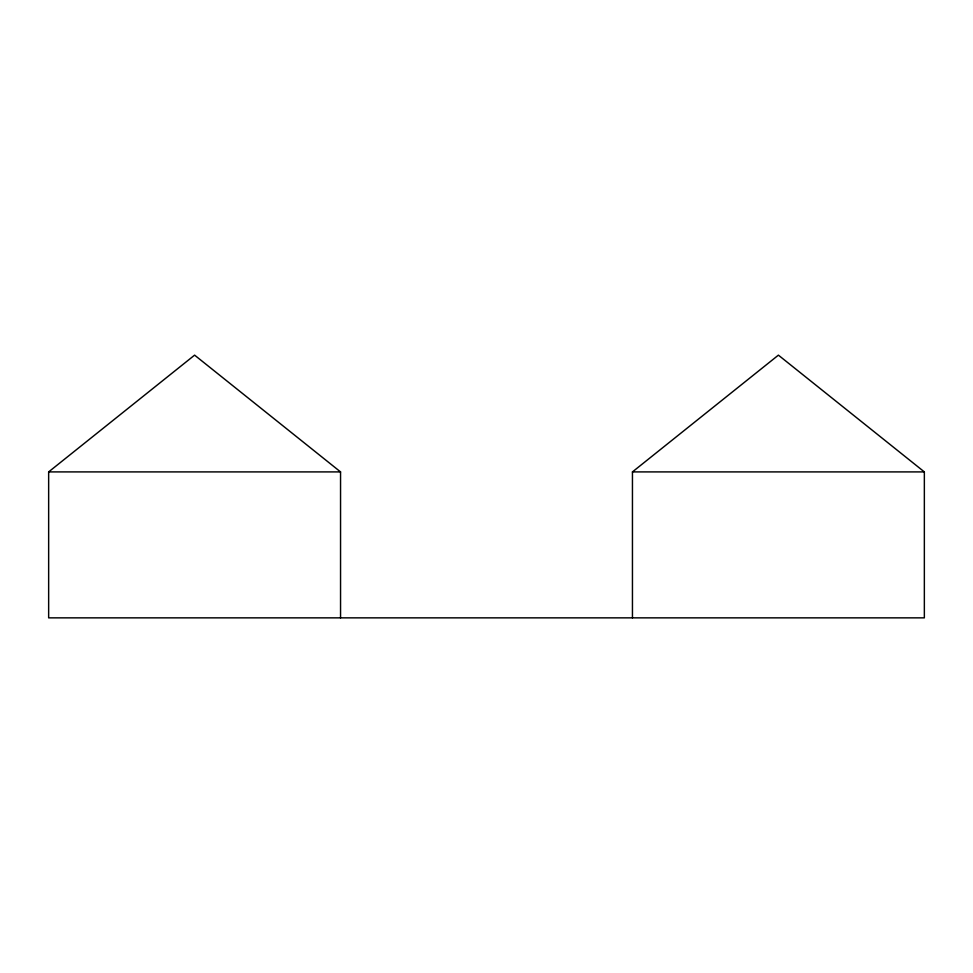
<?xml version="1.0" encoding="UTF-8"?>
<svg xmlns="http://www.w3.org/2000/svg" width="973" height="973" viewBox="0 0 973 973"><rect width="100%" height="100%" fill="white"/><g stroke="black" fill="none" stroke-linecap="round" stroke-linejoin="round"><path stroke-width="1.46" d="M632.45 617.855L632.45 471.905L778.4 355.145L924.35 471.905L924.35 617.855L48.65 617.855L48.65 471.905L194.6 355.145L340.55 471.905L340.55 617.855M48.65 471.905L340.55 471.905M632.45 471.905L924.35 471.905"/></g></svg>
